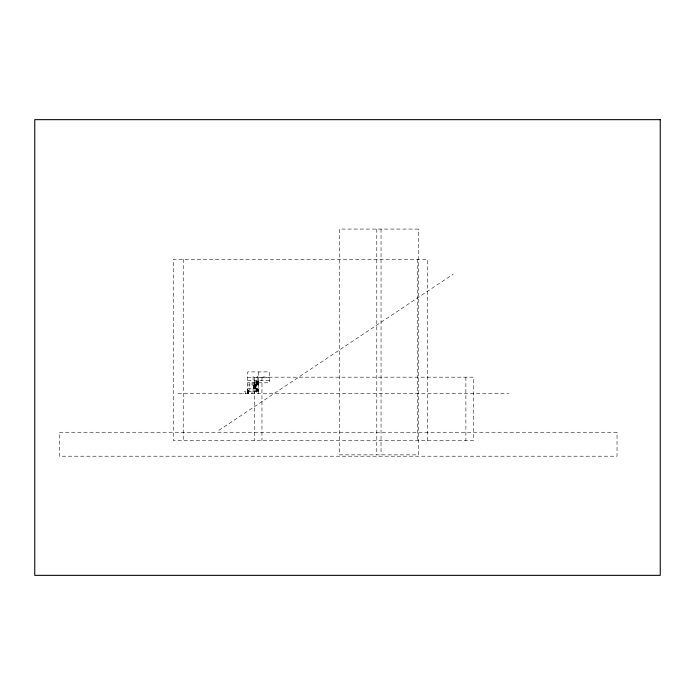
<?xml version="1.0" encoding="UTF-8"?>
<svg xmlns="http://www.w3.org/2000/svg" width="695" height="695" viewBox="0 0 695 695"><rect width="100%" height="100%" fill="white"/><g stroke="black" fill="none" stroke-linecap="round" stroke-linejoin="round"><path stroke-width="0.52" stroke-dasharray="3.48 2.61" d="M247.42 392.102L248.019 392.102L247.611 393.717L248.219 393.717C248.732 395.42 247.933 386.872 247.915 391.485C246.586 389.513 249.218 392.736 247.472 391.302C248.046 393.466 247.967 387.992 247.672 390.581C247.559 388.444 248.185 393.474 247.611 393.709C247.854 392.571 247.012 389.869 248.098 390.112M248.046 391.311L248.106 391.954L247.854 390.321M248.098 392.049L248.141 392.666L248.037 391.024C247.976 393.5 247.09 390.008 247.959 392.136C249.818 391.485 246.056 389.504 248.367 390.538M247.759 390.573C248.862 394.656 247.472 394.013 247.889 390.39M247.489 391.311L247.611 393.717L247.594 391.346M247.941 390.529L248.176 392.71L248.419 392.023M247.985 390.321L247.846 390.425M248.011 391.476L248.106 391.954L247.611 390.746L247.741 393.709L247.655 371.903L269.46 371.903L269.46 382.806L247.655 382.806M248.297 393.7L247.611 393.709L248.245 393.726L247.707 390.729M247.472 390.468L247.976 389.886M247.698 393.709C248.506 394.612 247.837 391.25 247.741 392.536L247.689 393.7L248.245 393.726L248.35 391.98M247.724 392.727C247.411 391.103 247.924 395.429 248.185 392.215M247.933 392.614L247.794 391.989L248.219 393.717M248.237 392.736L248.332 392.154M247.915 391.485L247.837 390.755L248.506 391.78L248.019 390.468L248.323 391.624M247.516 392.154L248.158 393.596M247.976 389.912L247.924 390.607M247.707 389.834L248.037 390.112L247.542 390.034M247.828 393.622L247.924 392.162M247.715 391.311L247.611 390.842M248.48 391.111L248.237 390.529L248.515 391.659L248.471 390.99M247.689 393.387L247.82 392.831M218.864 430.353L453.149 274.212M248.011 393.509L247.741 392.536M247.82 391.719L247.863 390.703L248.115 391.937M247.655 377.35L269.46 377.35M247.655 380.625L269.46 380.625M255.942 381.303L258.557 381.303M255.942 381.642L258.557 381.642M255.942 381.989L258.557 381.989M255.942 382.328L258.557 382.328M255.942 382.667L258.557 382.667M255.942 383.006L258.557 383.006M255.942 383.353L258.557 383.353M255.942 383.692L258.557 383.692M255.942 384.031L258.557 384.031M255.942 384.37L258.557 384.37M258.557 384.709L253.328 384.709L253.328 388.8L258.557 388.8M247.655 384.987L249.835 384.987M258.557 385.056L252.016 384.987L252.016 382.806M253.328 385.395L255.942 385.395M253.328 385.734L255.942 385.734M253.328 386.072L255.942 386.072M253.328 386.42L255.942 386.42M253.328 386.759L255.942 386.759M253.328 387.098L255.942 387.098M253.328 387.436L255.942 387.436M253.328 387.775L255.942 387.775M253.328 388.123L255.942 388.123M247.655 388.253L258.557 388.253M253.328 388.462L258.557 388.462M255.942 389.139L258.557 389.139M255.942 389.487L258.557 389.487M255.942 389.826L258.557 389.826M255.942 390.164L258.557 390.164M255.942 390.503L258.557 390.503M255.942 390.851L258.557 390.851M255.942 391.189L258.557 391.189M247.655 391.528L258.557 391.528M178.007 393.709L508.801 393.709M247.368 391.302L247.872 391.537M247.88 392.814L248.054 393.648M247.776 390.52L248.019 390.972M247.611 390.746L247.837 391.346M248.237 390.529L248.402 391.485M248.037 391.024L248.254 391.754M248.289 391.294L248.341 391.945M465.876 377.177L465.876 440.587M427.434 440.587L427.434 259.322L173.35 259.322L173.35 440.587L473.512 440.587L473.512 377.177L254.327 377.177L254.327 440.587M417.547 259.322L417.547 440.587M381.042 229.072L381.042 454.869M376.786 229.072L376.786 454.869M264.013 376.316L264.013 377.35M261.963 377.177L261.963 440.587M258.557 371.903L258.557 380.625M258.557 393.709L258.557 380.964L255.942 380.964L255.942 391.528M257.246 376.169L257.246 384.709M256.377 382.806L256.377 393.709M254.631 379.913L254.631 384.709M254.196 382.806L254.196 384.987M254.196 391.528L254.196 393.709M253.102 376.316L253.102 393.709M252.016 391.528L252.016 393.709M249.835 382.806L249.835 391.528M245.474 393.709L245.474 391.528L243.293 391.528L243.293 393.709M183.228 259.322L183.228 440.587M418.364 229.072L339.464 229.072L339.464 454.869L418.364 454.869L418.364 229.072M617.038 432.247L59.292 432.247L59.292 456.207L617.038 456.207L617.038 432.247"/><path stroke-width="1.04" d="M660.25 119.653L34.75 119.653L34.75 575.347L660.25 575.347L660.25 119.653"/></g></svg>
